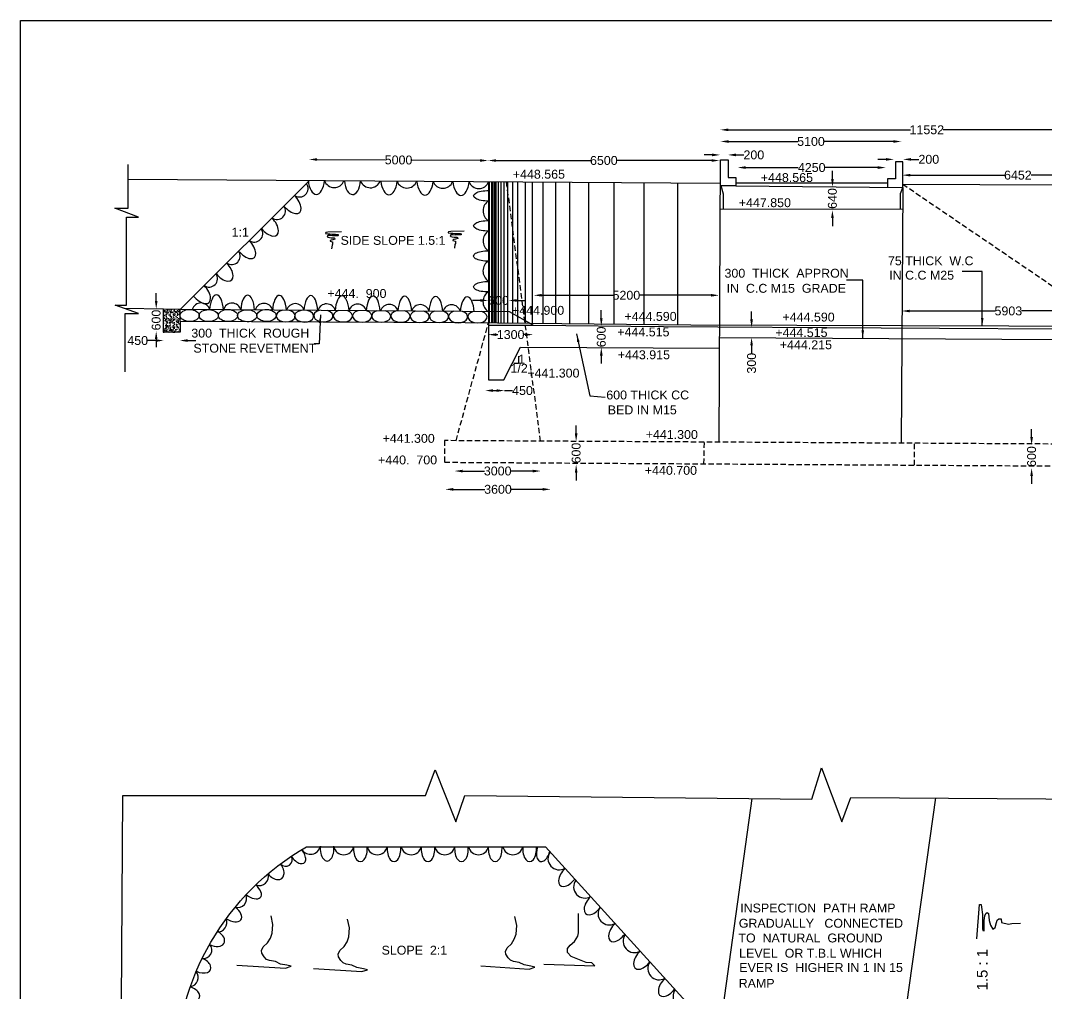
# Model space of a CAD drawing. Header units: millimetres. Extents: x 687 to 122702, y 4423 to 86488.
# Drawn here: x 687 to 29532, y 59125 to 86488 of the extents above; entities that cross this region are included whole.
import ezdxf

# ---------------------------------------------------------------- set-up
doc = ezdxf.new("R2010")
doc.units = ezdxf.units.MM
doc.header["$MEASUREMENT"] = 0
doc.linetypes.add('DASHED', pattern=[0.75, 0.5, -0.25])
for name, color, linetype in [('DIM', 7, 'Continuous'), ('DWG', 7, 'Continuous'), ('TEXT', 7, 'Continuous')]:
    doc.layers.add(name, color=color, linetype=linetype)
doc.styles.get("Standard").update_dxf_attribs({"font": 'arial.ttf'})
doc.dimstyles.new('Civil', dxfattribs={"dimtxt": 250, "dimasz": 225, "dimexe": 0.1, "dimexo": 0.0625, "dimgap": 0.09, "dimtad": 0, "dimdec": 0, "dimzin": 12, "dimdsep": 46, "dimtxsty": 'Standard', "dimcen": 0.1, "dimse1": 1, "dimse2": 1, "dimadec": 0, "dimazin": 2, "dimtfac": 1, "dimtdec": 0, "dimtofl": 0, "dimtmove": 0, "dimatfit": 3, "dimfxl": 1, "dimfrac": 1, "dimtolj": 1, "dimtzin": 0, "dimarcsym": 0})

# ---------------------------------------------------------------- blocks, each defined once
blk = doc.blocks.new('*D2')
at = {"layer": 'Defpoints', "color": 0, "transparency": 16777216}
for p in [(8799, 82613), (13833, 82550), (13834, 82582)]:
    blk.add_point(p, dxfattribs=at)
at = {"layer": 'DIM', "color": 0, "lineweight": -2, "transparency": 16777216}
for p, q in [((9024, 82580), (10943, 82568)), ((13608, 82551), (11689, 82563))]:
    blk.add_line(p, q, dxfattribs=at)
at = {"layer": 'DIM', "color": 0, "transparency": 16777216}
for points in [[(9024, 82617), (9024, 82542), (8799, 82581)], [(13609, 82589), (13608, 82514), (13833, 82550)]]:
    blk.add_solid(points, dxfattribs=at)
at = {"layer": 'DIM', "color": 0, "transparency": 16777216, "insert": (11316, 82565), "char_height": 250, "attachment_point": 5, "rotation": 359.6422}
blk.add_mtext('\\A1;5000', dxfattribs=at)
blk = doc.blocks.new('*D3')
at = {"layer": 'Defpoints', "color": 0, "transparency": 16777216}
for p in [(13833, 82550), (20340, 82551), (20340, 82550)]:
    blk.add_point(p, dxfattribs=at)
at = {"layer": 'DIM', "color": 0, "lineweight": -2, "transparency": 16777216}
for p, q in [((14058, 82551), (16713, 82551)), ((20115, 82551), (17460, 82551))]:
    blk.add_line(p, q, dxfattribs=at)
at = {"layer": 'DIM', "color": 0, "transparency": 16777216}
for points in [[(14058, 82588), (14058, 82513), (13833, 82551)], [(20115, 82588), (20115, 82513), (20340, 82551)]]:
    blk.add_solid(points, dxfattribs=at)
at = {"layer": 'DIM', "color": 0, "transparency": 16777216, "insert": (17087, 82551), "char_height": 250, "attachment_point": 5}
blk.add_mtext('\\A1;6500', dxfattribs=at)
blk = doc.blocks.new('*D4')
at = {"layer": 'Defpoints', "color": 0, "transparency": 16777216}
for p in [(20368, 83075), (25454, 83086), (25454, 83075)]:
    blk.add_point(p, dxfattribs=at)
at = {"layer": 'DIM', "color": 0, "lineweight": -2, "transparency": 16777216}
for p, q in [((20593, 83086), (22538, 83086)), ((25229, 83086), (23284, 83086))]:
    blk.add_line(p, q, dxfattribs=at)
at = {"layer": 'DIM', "color": 0, "transparency": 16777216}
for points in [[(20593, 83123), (20593, 83048), (20368, 83086)], [(25229, 83123), (25229, 83048), (25454, 83086)]]:
    blk.add_solid(points, dxfattribs=at)
at = {"layer": 'DIM', "color": 0, "transparency": 16777216, "insert": (22911, 83086), "char_height": 250, "attachment_point": 5}
blk.add_mtext('\\A1;5100', dxfattribs=at)
blk = doc.blocks.new('*D5')
at = {"layer": 'Defpoints', "color": 0, "transparency": 16777216}
for p in [(20357, 82572), (20577, 82708), (20577, 82572)]:
    blk.add_point(p, dxfattribs=at)
at = {"layer": 'DIM', "color": 0, "lineweight": -2, "transparency": 16777216}
for p, q in [((20132, 82708), (19907, 82708)), ((20802, 82708), (21027, 82708))]:
    blk.add_line(p, q, dxfattribs=at)
at = {"layer": 'DIM', "color": 0, "transparency": 16777216}
for points in [[(20132, 82746), (20132, 82671), (20357, 82708)], [(20802, 82746), (20802, 82671), (20577, 82708)]]:
    blk.add_solid(points, dxfattribs=at)
at = {"layer": 'DIM', "color": 0, "transparency": 16777216, "insert": (21305, 82708), "char_height": 250, "attachment_point": 5}
blk.add_mtext('\\A1;200', dxfattribs=at)
blk = doc.blocks.new('*D6')
at = {"layer": 'Defpoints', "color": 0, "transparency": 16777216}
for p in [(23514, 81807), (23608, 81807), (23608, 81157)]:
    blk.add_point(p, dxfattribs=at)
at = {"layer": 'DIM', "color": 0, "lineweight": -2, "transparency": 16777216}
for p, q in [((23514, 82032), (23514, 82257)), ((23514, 80932), (23514, 80707))]:
    blk.add_line(p, q, dxfattribs=at)
at = {"layer": 'DIM', "color": 0, "transparency": 16777216}
for points in [[(23477, 82032), (23552, 82032), (23514, 81807)], [(23477, 80932), (23552, 80932), (23514, 81157)]]:
    blk.add_solid(points, dxfattribs=at)
at = {"layer": 'DIM', "color": 0, "transparency": 16777216, "insert": (23514, 81482), "char_height": 250, "attachment_point": 5, "rotation": 90}
blk.add_mtext('\\A1;640', dxfattribs=at)
blk = doc.blocks.new('*D7')
at = {"layer": 'Defpoints', "color": 0, "transparency": 16777216}
for p in [(20850, 82352), (25014, 82352), (25014, 82352)]:
    blk.add_point(p, dxfattribs=at)
at = {"layer": 'DIM', "color": 0, "lineweight": -2, "transparency": 16777216}
for p, q in [((21075, 82352), (22554, 82352)), ((24789, 82352), (23310, 82352))]:
    blk.add_line(p, q, dxfattribs=at)
at = {"layer": 'DIM', "color": 0, "transparency": 16777216}
for points in [[(21075, 82390), (21075, 82315), (20850, 82352)], [(24789, 82390), (24789, 82315), (25014, 82352)]]:
    blk.add_solid(points, dxfattribs=at)
at = {"layer": 'DIM', "color": 0, "transparency": 16777216, "insert": (22932, 82352), "char_height": 250, "attachment_point": 5}
blk.add_mtext('\\A1;4250', dxfattribs=at)
blk = doc.blocks.new('*D8')
at = {"layer": 'Defpoints', "color": 0, "transparency": 16777216}
for p in [(25245, 82520), (25496, 82583), (25496, 82520)]:
    blk.add_point(p, dxfattribs=at)
at = {"layer": 'DIM', "color": 0, "lineweight": -2, "transparency": 16777216}
for p, q in [((25020, 82583), (24795, 82583)), ((25721, 82583), (25946, 82583))]:
    blk.add_line(p, q, dxfattribs=at)
at = {"layer": 'DIM', "color": 0, "transparency": 16777216}
for points in [[(25020, 82620), (25020, 82545), (25245, 82583)], [(25721, 82620), (25721, 82545), (25496, 82583)]]:
    blk.add_solid(points, dxfattribs=at)
at = {"layer": 'DIM', "color": 0, "transparency": 16777216, "insert": (26224, 82583), "char_height": 250, "attachment_point": 5}
blk.add_mtext('\\A1;200', dxfattribs=at)
blk = doc.blocks.new('*D9')
at = {"layer": 'Defpoints', "color": 0, "transparency": 16777216}
for p in [(20362, 83615), (31974, 83615), (31974, 83414)]:
    blk.add_point(p, dxfattribs=at)
at = {"layer": 'DIM', "color": 0, "lineweight": -2, "transparency": 16777216}
for p, q in [((20587, 83414), (25710, 83414)), ((31749, 83414), (26625, 83414))]:
    blk.add_line(p, q, dxfattribs=at)
at = {"layer": 'DIM', "color": 0, "transparency": 16777216}
for points in [[(20587, 83451), (20587, 83376), (20362, 83414)], [(31749, 83451), (31749, 83376), (31974, 83414)]]:
    blk.add_solid(points, dxfattribs=at)
at = {"layer": 'DIM', "color": 0, "transparency": 16777216, "insert": (26168, 83414), "char_height": 250, "attachment_point": 5}
blk.add_mtext('\\A1;11552', dxfattribs=at)
blk = doc.blocks.new('*D10')
at = {"layer": 'Defpoints', "color": 0, "transparency": 16777216}
for p in [(25483, 82174), (31972, 82174), (31972, 82139)]:
    blk.add_point(p, dxfattribs=at)
at = {"layer": 'DIM', "color": 0, "lineweight": -2, "transparency": 16777216}
for p, q in [((25708, 82139), (28355, 82139)), ((31747, 82139), (29100, 82139))]:
    blk.add_line(p, q, dxfattribs=at)
at = {"layer": 'DIM', "color": 0, "transparency": 16777216}
for points in [[(25708, 82176), (25708, 82101), (25483, 82139)], [(31747, 82176), (31747, 82101), (31972, 82139)]]:
    blk.add_solid(points, dxfattribs=at)
at = {"layer": 'DIM', "color": 0, "transparency": 16777216, "insert": (28728, 82139), "char_height": 250, "attachment_point": 5}
blk.add_mtext('\\A1;6452', dxfattribs=at)
blk = doc.blocks.new('*D56')
at = {"layer": 'Defpoints', "color": 0, "transparency": 16777216}
for p in [(29114, 74547), (29239, 74547), (29239, 73906)]:
    blk.add_point(p, dxfattribs=at)
at = {"layer": 'DIM', "color": 0, "lineweight": -2, "transparency": 16777216}
for p, q in [((29114, 74772), (29114, 74997)), ((29114, 73681), (29114, 73456))]:
    blk.add_line(p, q, dxfattribs=at)
at = {"layer": 'DIM', "color": 0, "transparency": 16777216}
for points in [[(29077, 74772), (29152, 74772), (29114, 74547)], [(29077, 73681), (29152, 73681), (29114, 73906)]]:
    blk.add_solid(points, dxfattribs=at)
at = {"layer": 'DIM', "color": 0, "transparency": 16777216, "insert": (29114, 74226), "char_height": 250, "attachment_point": 5, "rotation": 90}
blk.add_mtext('\\A1;600', dxfattribs=at)
blk = doc.blocks.new('*D57')
at = {"layer": 'Defpoints', "color": 0, "transparency": 16777216}
for p in [(25465, 78319), (31455, 78319), (31455, 78319)]:
    blk.add_point(p, dxfattribs=at)
at = {"layer": 'DIM', "color": 0, "lineweight": -2, "transparency": 16777216}
for p, q in [((25690, 78319), (28087, 78319)), ((31230, 78319), (28833, 78319))]:
    blk.add_line(p, q, dxfattribs=at)
at = {"layer": 'DIM', "color": 0, "transparency": 16777216}
for points in [[(25690, 78356), (25690, 78281), (25465, 78319)], [(31230, 78356), (31230, 78281), (31455, 78319)]]:
    blk.add_solid(points, dxfattribs=at)
at = {"layer": 'DIM', "color": 0, "transparency": 16777216, "insert": (28460, 78319), "char_height": 250, "attachment_point": 5}
blk.add_mtext('\\A1;5903', dxfattribs=at)
blk = doc.blocks.new('*D58')
at = {"layer": 'Defpoints', "color": 0, "transparency": 16777216}
for p in [(21220, 77855), (21220, 77576), (21241, 77576)]:
    blk.add_point(p, dxfattribs=at)
at = {"layer": 'DIM', "color": 0, "lineweight": -2, "transparency": 16777216}
for p, q in [((21241, 78080), (21241, 78305)), ((21241, 77351), (21241, 77126))]:
    blk.add_line(p, q, dxfattribs=at)
at = {"layer": 'DIM', "color": 0, "transparency": 16777216}
for points in [[(21204, 78080), (21279, 78080), (21241, 77855)], [(21204, 77351), (21279, 77351), (21241, 77576)]]:
    blk.add_solid(points, dxfattribs=at)
at = {"layer": 'DIM', "color": 0, "transparency": 16777216, "insert": (21241, 76850), "char_height": 250, "attachment_point": 5, "rotation": 90}
blk.add_mtext('\\A1;300', dxfattribs=at)
blk = doc.blocks.new('*D59')
at = {"layer": 'Defpoints', "color": 0, "transparency": 16777216}
for p in [(15594, 73303), (12627, 73254), (15594, 73254)]:
    blk.add_point(p, dxfattribs=at)
at = {"layer": 'DIM', "color": 0, "lineweight": -2, "transparency": 16777216}
for p, q in [((12852, 73303), (13738, 73303)), ((15369, 73303), (14484, 73303))]:
    blk.add_line(p, q, dxfattribs=at)
at = {"layer": 'DIM', "color": 0, "transparency": 16777216}
for points in [[(12852, 73341), (12852, 73266), (12627, 73303)], [(15369, 73341), (15369, 73266), (15594, 73303)]]:
    blk.add_solid(points, dxfattribs=at)
at = {"layer": 'DIM', "color": 0, "transparency": 16777216, "insert": (14111, 73303), "char_height": 250, "attachment_point": 5}
blk.add_mtext('\\A1;3600', dxfattribs=at)
blk = doc.blocks.new('*D60')
at = {"layer": 'Defpoints', "color": 0, "transparency": 16777216}
for p in [(12889, 73850), (15316, 73850), (15316, 73818)]:
    blk.add_point(p, dxfattribs=at)
at = {"layer": 'DIM', "color": 0, "lineweight": -2, "transparency": 16777216}
for p, q in [((13114, 73818), (13730, 73818)), ((15091, 73818), (14476, 73818))]:
    blk.add_line(p, q, dxfattribs=at)
at = {"layer": 'DIM', "color": 0, "transparency": 16777216}
for points in [[(13114, 73855), (13114, 73780), (12889, 73818)], [(15091, 73855), (15091, 73780), (15316, 73818)]]:
    blk.add_solid(points, dxfattribs=at)
at = {"layer": 'DIM', "color": 0, "transparency": 16777216, "insert": (14103, 73818), "char_height": 250, "attachment_point": 5}
blk.add_mtext('\\A1;3000', dxfattribs=at)
blk = doc.blocks.new('*D61')
at = {"layer": 'Defpoints', "color": 0, "transparency": 16777216}
for p in [(16309, 74649), (16426, 74649), (16426, 74000)]:
    blk.add_point(p, dxfattribs=at)
at = {"layer": 'DIM', "color": 0, "lineweight": -2, "transparency": 16777216}
for p, q in [((16309, 74874), (16309, 75099)), ((16309, 73775), (16309, 73550))]:
    blk.add_line(p, q, dxfattribs=at)
at = {"layer": 'DIM', "color": 0, "transparency": 16777216}
for points in [[(16272, 74874), (16347, 74874), (16309, 74649)], [(16272, 73775), (16347, 73775), (16309, 74000)]]:
    blk.add_solid(points, dxfattribs=at)
at = {"layer": 'DIM', "color": 0, "transparency": 16777216, "insert": (16309, 74324), "char_height": 250, "attachment_point": 5, "rotation": 90}
blk.add_mtext('\\A1;600', dxfattribs=at)
blk = doc.blocks.new('*D62')
at = {"layer": 'Defpoints', "color": 0, "transparency": 16777216}
for p in [(13749, 76198), (14295, 76198), (14295, 76081)]:
    blk.add_point(p, dxfattribs=at)
at = {"layer": 'DIM', "color": 0, "lineweight": -2, "transparency": 16777216}
for p, q in [((13974, 76081), (14070, 76081)), ((14295, 76081), (14520, 76081))]:
    blk.add_line(p, q, dxfattribs=at)
at = {"layer": 'DIM', "color": 0, "transparency": 16777216}
for points in [[(13974, 76119), (13974, 76044), (13749, 76081)], [(14070, 76119), (14070, 76044), (14295, 76081)]]:
    blk.add_solid(points, dxfattribs=at)
at = {"layer": 'DIM', "color": 0, "transparency": 16777216, "insert": (14801, 76081), "char_height": 250, "attachment_point": 5}
blk.add_mtext('\\A1;450', dxfattribs=at)
blk = doc.blocks.new('*D63')
at = {"layer": 'Defpoints', "color": 0, "transparency": 16777216}
for p in [(20326, 78760), (15115, 78630), (20326, 78630)]:
    blk.add_point(p, dxfattribs=at)
at = {"layer": 'DIM', "color": 0, "lineweight": -2, "transparency": 16777216}
for p, q in [((15340, 78760), (17348, 78760)), ((20101, 78760), (18094, 78760))]:
    blk.add_line(p, q, dxfattribs=at)
at = {"layer": 'DIM', "color": 0, "transparency": 16777216}
for points in [[(15340, 78798), (15340, 78723), (15115, 78760)], [(20101, 78798), (20101, 78723), (20326, 78760)]]:
    blk.add_solid(points, dxfattribs=at)
at = {"layer": 'DIM', "color": 0, "transparency": 16777216, "insert": (17721, 78760), "char_height": 250, "attachment_point": 5}
blk.add_mtext('\\A1;5200', dxfattribs=at)
blk = doc.blocks.new('*D64')
at = {"layer": 'Defpoints', "color": 0, "transparency": 16777216}
for p in [(13836, 77722), (15098, 77722), (15098, 77654)]:
    blk.add_point(p, dxfattribs=at)
at = {"layer": 'DIM', "color": 0, "lineweight": -2, "transparency": 16777216}
for p, q in [((14061, 77654), (14106, 77654)), ((14873, 77654), (14828, 77654))]:
    blk.add_line(p, q, dxfattribs=at)
at = {"layer": 'DIM', "color": 0, "transparency": 16777216}
for points in [[(14061, 77691), (14061, 77616), (13836, 77654)], [(14873, 77691), (14873, 77616), (15098, 77654)]]:
    blk.add_solid(points, dxfattribs=at)
at = {"layer": 'DIM', "color": 0, "transparency": 16777216, "insert": (14467, 77654), "char_height": 250, "attachment_point": 5}
blk.add_mtext('\\A1;1300', dxfattribs=at)
blk = doc.blocks.new('*D65')
at = {"layer": 'Defpoints', "color": 0, "transparency": 16777216}
for p in [(13842, 78582), (14413, 78616), (14413, 78582)]:
    blk.add_point(p, dxfattribs=at)
at = {"layer": 'DIM', "color": 0, "lineweight": -2, "transparency": 16777216}
for p, q in [((13617, 78616), (13392, 78616)), ((14638, 78616), (14863, 78616))]:
    blk.add_line(p, q, dxfattribs=at)
at = {"layer": 'DIM', "color": 0, "transparency": 16777216}
for points in [[(13617, 78653), (13617, 78578), (13842, 78616)], [(14638, 78653), (14638, 78578), (14413, 78616)]]:
    blk.add_solid(points, dxfattribs=at)
at = {"layer": 'DIM', "color": 0, "transparency": 16777216, "insert": (14127, 78616), "char_height": 250, "attachment_point": 5}
blk.add_mtext('\\A1;600', dxfattribs=at)
blk = doc.blocks.new('*D66')
at = {"layer": 'Defpoints', "color": 0, "transparency": 16777216}
for p in [(16998, 77890), (16998, 77291), (17016, 77291)]:
    blk.add_point(p, dxfattribs=at)
at = {"layer": 'DIM', "color": 0, "lineweight": -2, "transparency": 16777216}
for p, q in [((17016, 78115), (17016, 78340)), ((17016, 77066), (17016, 76841))]:
    blk.add_line(p, q, dxfattribs=at)
at = {"layer": 'DIM', "color": 0, "transparency": 16777216}
for points in [[(16979, 78115), (17054, 78115), (17016, 77890)], [(16979, 77066), (17054, 77066), (17016, 77291)]]:
    blk.add_solid(points, dxfattribs=at)
at = {"layer": 'DIM', "color": 0, "transparency": 16777216, "insert": (17016, 77591), "char_height": 250, "attachment_point": 5, "rotation": 90}
blk.add_mtext('\\A1;600', dxfattribs=at)
blk = doc.blocks.new('*D67')
at = {"layer": 'Defpoints', "color": 0, "transparency": 16777216}
for p in [(4713, 77543), (4713, 77487), (5163, 77543)]:
    blk.add_point(p, dxfattribs=at)
at = {"layer": 'DIM', "color": 0, "lineweight": -2, "transparency": 16777216}
for p, q in [((4488, 77487), (4263, 77487)), ((5388, 77487), (5613, 77487))]:
    blk.add_line(p, q, dxfattribs=at)
at = {"layer": 'DIM', "color": 0, "transparency": 16777216}
for points in [[(4488, 77525), (4488, 77450), (4713, 77487)], [(5388, 77525), (5388, 77450), (5163, 77487)]]:
    blk.add_solid(points, dxfattribs=at)
at = {"layer": 'DIM', "color": 0, "transparency": 16777216, "insert": (3982, 77487), "char_height": 250, "attachment_point": 5}
blk.add_mtext('\\A1;450', dxfattribs=at)
blk = doc.blocks.new('*D68')
at = {"layer": 'Defpoints', "color": 0, "transparency": 16777216}
for p in [(4613, 78374), (4502, 77753), (4613, 77753)]:
    blk.add_point(p, dxfattribs=at)
at = {"layer": 'DIM', "color": 0, "lineweight": -2, "transparency": 16777216}
for p, q in [((4502, 78599), (4502, 78824)), ((4502, 77528), (4502, 77303))]:
    blk.add_line(p, q, dxfattribs=at)
at = {"layer": 'DIM', "color": 0, "transparency": 16777216}
for points in [[(4465, 78599), (4540, 78599), (4502, 78374)], [(4465, 77528), (4540, 77528), (4502, 77753)]]:
    blk.add_solid(points, dxfattribs=at)
at = {"layer": 'DIM', "color": 0, "transparency": 16777216, "insert": (4502, 78064), "char_height": 250, "attachment_point": 5, "rotation": 90}
blk.add_mtext('\\A1;600', dxfattribs=at)

msp = doc.modelspace()

# ---------------------------------------------------------------- hatches: boundary and pattern name
at = {"layer": 'DWG'}
h = msp.add_hatch(dxfattribs=at)
h.set_pattern_fill('AR-CONC', color=256, scale=20, style=0)
h.set_pattern_definition([(50, (0, 0), (143.45204, -12.55043), [15, -165]), (355, (0, 0), (-27.75027, 150.43843), [12, -132]), (100.4514, (11.95, -1.05), (115.70188, 137.8879), [12.74804, -140.22842]), (46.1842, (0, 40), (213.4482, -33.1038), [22.5, -247.5]), (96.6356, (17.79, 37.24), (186.93254, 194.8236), [19.12206, -210.3426]), (351.1842, (0, 40), (186.9324, 194.8237), [18, -198]), (21, (20, 30), (119.38141, -80.52378), [15, -165]), (326, (20, 30), (48.66307, 145.03), [12, -132]), (71.4514, (29.95, 23.29), (168.04453, 64.5061), [12.74804, -140.22842]), (37.5, (0, 0), (2.43197, 66.57877), [0, -130.4, 0, -134, 0, -132.5]), (7.5, (0, 0), (52.61391, 78.88234), [0, -76.4, 0, -127.4, 0, -50.5]), (327.5, (-44.6, 0), (106.764487, -4.510974), [0, -50, 0, -156, 0, -207]), (317.5, (-64.6, 0), (116.63723, 20.021), [0, -65, 0, -103.6, 0, -147])])
h.paths.add_polyline_path([(5172.4, 78362.8), (4707.1, 78366.9), (4707.1, 77721.1), (5172.4, 77721.1), (5172.4, 78024.5)])

# ---------------------------------------------------------------- linework, layer by layer
msp.add_lwpolyline([(122702, 4422.8), (687.4, 4422.8), (687.4, 86488.1), (122702, 86488.1)], close=True, dxfattribs=at)
for points in [[(20328.3, 74629.9), (20364.2, 82571.4), (20582.1, 82571.4), (20582.1, 82072.7), (20800, 82072.7), (20800, 81840.9), (20360.9, 81840.9)], [(20800, 81840.9), (25490.5, 81793.4), (25490.5, 82512.2), (25289.1, 82512.2), (25289.1, 82037.8), (25066, 82037.8), (25066, 81797.7)], [(3630.5, 76610.6), (3630.5, 78244.7), (4002, 78244.7), (3348.9, 78484.1), (3666.5, 78484.1), (3666.5, 80962), (4007.8, 80962), (3336.8, 81213.4), (3714.3, 81213.4), (3714.3, 82436.4)], [(20361.1, 81904.1), (3714.3, 82021.4)], [(5172.4, 78362.8), (8812.4, 81985.5)], [(13847.8, 81950), (13847.8, 76384.7), (14276.5, 76384.7), (14747.5, 77304.8), (20340.2, 77269.8)], [(13876.9, 77978.5), (13876.9, 81949.8)], [(13936.3, 77977.9), (13936.3, 81949.4)], [(13974, 77977.6), (13974, 81949.1)], [(14020.6, 77977.1), (14020.6, 81948.8)], [(14062.8, 77976.6), (14062.8, 81948.5)], [(14126, 77976), (14126, 81948.1)], [(14198.2, 77975.3), (14198.2, 81947.5)], [(14282.5, 77974.4), (14282.5, 81947)], [(14384.8, 77973.4), (14384.8, 81946.2)], [(14529.4, 77978.5), (14529.4, 81945.2)], [(14670.8, 77978.5), (14670.8, 81944.2)], [(14882.3, 77978.5), (14882.3, 81942.7)], [(15083.3, 77966.2), (15083.3, 81941.3)], [(15380, 77963.2), (15380, 81939.2)], [(15741.9, 77959.5), (15741.9, 81936.7)], [(16130.3, 77955.5), (16130.3, 81933.9)], [(16665.8, 77950.1), (16665.8, 81930.2)], [(17373.3, 77942.9), (17373.3, 81925.2)], [(25490.5, 81888.8), (31978.6, 81857.1), (31978.6, 77472.6), (34760.8, 77472.6), (47572.3, 77409.6), (58928.8, 77355.4), (68065.4, 77301.5), (68106, 81262.7), (75709.1, 81231.9), (75709.1, 82158.4), (75925.4, 82158.4), (75931.9, 81225.2)], [(18219, 77934.2), (18219, 81919.2)], [(19168.6, 77924.5), (19168.6, 81912.5)], [(20452.7, 81190.8), (20452.7, 81605), (20385.9, 81840.9)], [(25066, 81915.6), (20800, 81915.6)], [(25432.3, 81184.3), (25432.3, 81625), (25490.5, 81793.4)], [(25490.5, 81793.4), (25449, 74601)], [(20357.9, 81190.9), (25487, 81184.3)], [(9707.5, 80545.2), (9330.2, 80537.2), (9266.9, 80524.1), (9259, 80503), (9259, 80497.7), (9277.5, 80495.1), (9330.2, 80484.5), (9388.3, 80484.5), (9443.7, 80479.3), (9491.2, 80476.6), (9541.3, 80476.6), (9591.4, 80474), (9620.5, 80468.7), (9620.5, 80445), (9604.6, 80437.1), (9533.4, 80437.1), (9462.2, 80434.4), (9398.8, 80439.7), (9327.6, 80439.7), (9309.1, 80410.7), (9327.6, 80394.9), (9372.5, 80384.4), (9422.6, 80379.1), (9470.1, 80376.5), (9501.7, 80376.5), (9517.6, 80368.5), (9525.5, 80336.9), (9467.4, 80323.7), (9417.3, 80307.9), (9390.9, 80294.7), (9390.9, 80281.6), (9425.2, 80271), (9459.5, 80265.7), (9462.2, 80239.4), (9462.2, 80197.2), (9449, 80165.6), (9430.5, 80070.7)], [(13161.2, 80564.9), (12783.9, 80557), (12720.6, 80543.8), (12712.7, 80522.8), (12712.7, 80517.5), (12731.2, 80514.8), (12783.9, 80504.3), (12842, 80504.3), (12897.4, 80499), (12944.9, 80496.4), (12995, 80496.4), (13045.1, 80493.8), (13074.2, 80488.5), (13074.2, 80464.8), (13058.3, 80456.9), (12987.1, 80456.9), (12915.9, 80454.2), (12852.5, 80459.5), (12781.3, 80459.5), (12762.8, 80430.5), (12781.3, 80414.7), (12826.2, 80404.1), (12876.3, 80398.9), (12923.8, 80396.2), (12955.4, 80396.2), (12971.3, 80388.3), (12979.2, 80356.7), (12921.1, 80343.5), (12871, 80327.7), (12844.6, 80314.5), (12844.6, 80301.3), (12878.9, 80290.8), (12913.2, 80285.5), (12915.9, 80259.2), (12915.9, 80217), (12902.7, 80185.3), (12884.2, 80090.5)], [(31449.5, 77184.8), (31449.5, 77887.2), (19534.8, 77920.8), (13187.8, 77985.6), (5172.4, 78024.5), (5172.4, 77721.1), (4707.1, 77721.1), (4707.1, 78366.9), (3607.4, 78389.3)], [(5172.4, 78024.5), (5172.4, 78362.8), (4707.1, 78366.9)], [(15101.8, 77919.9), (14435, 78292.5), (5172.4, 78362.8)], [(13847.8, 77920.3), (15101.8, 77919.9), (18765.9, 77880.7), (24881.6, 77847), (31449.5, 77808.4)], [(20341.6, 77577.6), (31449.5, 77506.5)], [(14690.2, 77047.2), (14690.2, 76842.7), (14558.6, 76842.7)], [(3270.6, 19307.5), (3561, 64695.3), (12073.1, 64695.3), (12344.1, 65417.5), (12922.5, 63955), (13175.5, 64695.3), (22932.5, 64587.6), (23203.6, 65472.3), (23781.9, 63955.6), (24034.9, 64641.7), (36371.3, 64550.7)], [(26411.7, 64624.2), (25340.6, 57028.1), (25199.9, 29195.2), (20064.7, 29209.3)], [(20062.6, 28803.7), (20203.8, 57043.2), (21261.9, 64606)], [(8730.5, 63253.5), (15444, 63253.5), (20321.1, 57881.8)], [(27575.9, 60661.8), (27647.4, 61626), (27674.2, 61626), (27692.1, 61626), (27709.9, 61554.6), (27736.7, 61349.2), (27736.7, 61099.3), (27736.7, 60929.6), (27745.7, 60893.9), (27781.4, 60885), (27781.4, 61001.1), (27781.4, 61179.6), (27799.3, 61313.5), (27826.1, 61376), (27861.8, 61402.8), (27906.5, 61376), (27924.4, 61179.6), (27960.1, 61045.7), (28022.7, 60929.6), (28085.2, 60983.2), (28129.9, 61117.1), (28147.8, 61188.5), (28192.4, 61224.2), (28255, 61224.2), (28263.9, 61117.1), (28460.5, 61072.5), (28558.8, 61090.3), (28800.1, 61099.3)], [(6773.1, 59926.2), (8133.9, 59838.5), (8292, 59891.1), (8177.8, 59917.4), (7993.5, 59952.5), (7853, 60022.7), (7686.2, 60049), (7607.1, 60084.1), (7536.9, 60154.3), (7475.4, 60259.5), (7466.7, 60329.7), (7510.6, 60435), (7633.5, 60549), (7712.5, 60680.6), (7765.2, 60820.9), (7782.7, 61066.5), (7730.1, 61312.1)], [(8927.1, 59827.3), (10288, 59739.6), (10446, 59792.2), (10331.9, 59818.5), (10147.5, 59853.6), (10007, 59923.8), (9840.2, 59950.1), (9761.2, 59985.2), (9690.9, 60055.3), (9629.5, 60160.6), (9620.7, 60230.8), (9664.6, 60336), (9787.5, 60450.1), (9866.5, 60581.6), (9919.2, 60722), (9936.8, 60967.6), (9884.1, 61213.2)], [(13631.3, 59901.5), (14992.1, 59813.8), (15150.2, 59866.4), (15036, 59892.7), (14851.7, 59927.8), (14711.2, 59998), (14544.4, 60024.3), (14465.4, 60059.4), (14395.1, 60129.5), (14333.7, 60234.8), (14324.9, 60305), (14368.8, 60410.2), (14491.7, 60524.3), (14570.7, 60655.8), (14623.4, 60796.2), (14641, 61041.8), (14588.3, 61287.4)], [(15404.8, 59945.3), (16835.9, 59901.5), (16748.1, 59989.2), (16590.1, 59998), (16265.2, 60129.5), (16168.6, 60164.6), (16063.3, 60278.7), (16063.3, 60392.7), (16142.3, 60480.4), (16265.2, 60585.7), (16353, 60734.8), (16370.6, 60831.3), (16370.6, 60971.6), (16370.6, 61226), (16370.6, 61375.1)]]:
    msp.add_lwpolyline(points, dxfattribs=at)
at = {"layer": 'DWG', "linetype": 'DASHED', "ltscale": 300}
for points in [[(15309.1, 74658.2), (14353.1, 81946.5)], [(25490.5, 81888.8), (32420.5, 77169.1)], [(12932.4, 74671.6), (13847.8, 77998.5)], [(29806, 74576.4), (12607.1, 74673.4), (12607.1, 74065.5), (29806, 73960.9)], [(19900.4, 74021.2), (19915.1, 74632.2)], [(25817.6, 73985.2), (25818, 74598.9)]]:
    msp.add_lwpolyline(points, dxfattribs=at)
at = {"layer": 'DWG'}
msp.add_lwpolyline([(14830, 28882.5), (14958.5, 50518.9), (8652.2, 50520, -0.5730552), (8730.5, 63253.5, -0.2681102)], format="xyb", dxfattribs=at)
for centre, radius, start, end in [((9506.8, 82083.7), 292.6, 200.23196, 338.96059), ((10523, 82076.6), 292.6, 200.23196, 338.96059), ((11549.6, 82069.3), 292.6, 200.23196, 338.96059), ((12562.1, 82062.2), 292.6, 200.23196, 338.96059), ((13574.6, 82055.1), 292.6, 200.23196, 338.96059), ((8534, 81763.6), 238.8, 234.28771, 35.44044), ((14028.1, 81135.5), 336.2, 121.951, 236.67411), ((7898, 81130.6), 238.8, 234.28771, 35.44044), ((7260.3, 80496), 238.8, 234.28771, 35.44044), ((14028.1, 80290.9), 336.2, 121.951, 236.67411), ((6624.4, 79863), 238.8, 234.28771, 35.44044), ((14025.7, 79442.6), 336.2, 121.951, 236.67411), ((5988.7, 79230.4), 238.8, 234.28771, 35.44044), ((14025.7, 78577.9), 336.2, 121.951, 236.67411), ((5761.3, 78291.7), 254.2, 14.85042, 164.37493), ((6637.1, 78285.1), 254.2, 14.85042, 164.37493), ((7529.5, 78278.3), 254.2, 14.85042, 164.37493), ((8411.1, 78271.6), 254.2, 14.85042, 164.37493), ((9291.4, 78264.9), 254.2, 14.85042, 164.37493), ((10164.3, 78258.3), 254.2, 14.85042, 164.37493), ((11053.4, 78251.6), 254.2, 14.85042, 164.37493), ((11926.2, 78244.9), 254.2, 14.85042, 164.37493), ((12809.7, 78238.2), 254.2, 14.85042, 164.37493), ((8837.5, 63327.8), 286.1, 212.52015, 348.22705), ((9773.1, 63311.8), 286.1, 191.77295, 348.22705), ((10718.5, 63311.8), 286.1, 191.77295, 348.22705), ((11673.7, 63311.8), 286.1, 191.77295, 348.22705), ((12615.4, 63311.8), 286.1, 191.77295, 348.22705), ((13562.8, 63311.8), 286.1, 191.77295, 348.22705), ((14529.6, 63311.8), 286.1, 191.77295, 348.22705), ((8141, 62893.4), 189.7, 220.78767, 29.9638), ((15834.6, 62920.8), 318.2, 144.13673, 300.33819), ((7412.5, 62410.7), 247.7, 245.48964, 18.68416), ((16555.9, 62126.4), 318.2, 144.13673, 300.33819), ((6784.3, 61804), 260.7, 256.23764, 21.30932), ((17242.5, 61370.2), 318.2, 144.13673, 300.33819), ((6211.1, 61129.1), 279.9, 270.08056, 20.96262), ((17947.7, 60593.5), 318.2, 144.13673, 300.33819), ((5831.9, 60343), 234.3, 261.13153, 43.20688), ((18643.2, 59827.4), 318.2, 144.13673, 300.33819), ((5421.8, 59575.7), 260.9, 279.03978, 38.60753), ((19350.3, 59048.7), 318.2, 144.13673, 300.33819)]:
    msp.add_arc(centre, radius, start, end, dxfattribs=at)
for centre, major_axis, ratio, start_param, end_param in [((9004.3, 82080.9), (0, -481.5), 0.4836068, 4.911338, 7.6482172), ((10020.5, 82073.8), (0, -481.5), 0.4836068, 4.911338, 7.6482172), ((11047.1, 82066.5), (0, -481.5), 0.4836068, 4.911338, 7.6482172), ((12059.5, 82059.4), (0, -481.5), 0.4836068, 4.911338, 7.6482172), ((13072.1, 82052.3), (0, -481.5), 0.4836068, 4.911338, 7.6482172), ((8261, 81401.6), (271.2, -314.2), 0.5105564, 4.6883769, 7.9505759), ((7625.1, 80768.6), (271.2, -314.2), 0.5105564, 4.6883769, 7.9505759), ((6987.4, 80133.9), (271.2, -314.2), 0.5105564, 4.6883769, 7.9505759), ((6351.4, 79501), (271.2, -314.2), 0.5105564, 4.6883769, 7.9505759), ((5715.8, 78868.3), (271.2, -314.2), 0.5105564, 4.6883769, 7.9505759), ((6198.3, 78270.9), (0, 500.6), 0.3958942, 4.8781609, 7.6821998), ((7074, 78264.3), (0, 500.6), 0.3958942, 4.8781609, 7.6821998), ((7966.5, 78257.5), (0, 500.6), 0.3958942, 4.8781609, 7.6821998), ((8848.1, 78250.8), (0, 500.6), 0.3958942, 4.8781609, 7.6821998), ((9728.4, 78244.1), (0, 500.6), 0.3958942, 4.8781609, 7.6821998), ((10601.3, 78237.5), (0, 500.6), 0.3958942, 4.8781609, 7.6821998), ((11490.4, 78230.8), (0, 500.6), 0.3958942, 4.8781609, 7.6821998), ((12363.2, 78224.1), (0, 500.6), 0.3958942, 4.8781609, 7.6821998), ((13246.7, 78217.4), (0, 500.6), 0.3958942, 4.8781609, 7.6821998), ((8144.2, 78178.9), (-270, 4.4), 0.625045, 5.0231799, 10.7120958), ((8661.2, 78176.3), (-270, 4.4), 0.625045, 5.0505343, 10.6847414), ((9201.9, 78181.1), (-270, 4.4), 0.625045, 5.1877668, 10.5475089), ((9748.2, 78178.4), (-270, 4.4), 0.625045, 5.1877668, 10.5475089), ((10291.8, 78175.8), (-270, 4.4), 0.625045, 5.1877668, 10.5475089), ((10830.8, 78173.2), (-270, 4.4), 0.625045, 5.1877668, 10.5475089), ((11371, 78170.6), (-270, 4.4), 0.625045, 5.1877668, 10.5475089), ((11911.8, 78163), (-270, 4.4), 0.625045, 5.1877668, 10.5475089), ((12454.4, 78163), (-270, 4.4), 0.625045, 5.1877668, 10.5475089), ((12989.8, 78157.7), (-270, 4.4), 0.625045, 5.1877668, 10.5475089), ((13535.1, 78152.1), (-270, 4.4), 0.625045, 5.1877668, 10.5475089), ((9307.1, 63205.9), (-1.2, 354.6), 0.5428213, 1.3888788, 4.8906235), ((10242.7, 63189.9), (-1.2, 354.6), 0.5428213, 1.3888788, 4.8906235), ((11188.1, 63189.9), (-1.2, 354.6), 0.5428213, 1.3888788, 4.8906235), ((12143.2, 63189.9), (-1.2, 354.6), 0.5428213, 1.3888788, 4.8906235), ((13085, 63189.9), (-1.2, 354.6), 0.5428213, 1.3888788, 4.8906235), ((14032.3, 63189.9), (-1.2, 354.6), 0.5428213, 1.3888788, 4.8906235), ((14999.1, 63189.9), (-1.2, 354.6), 0.5428213, 1.3888788, 4.8906235), ((15384.8, 63156.3), (78.2, 318.6), 0.5589582, 1.4003364, 4.7369876), ((8479.8, 63033.1), (-185.8, 233), 0.5692799, 1.3213225, 4.8431211), ((7823.8, 62627.8), (-208.5, 267.1), 0.661106, 1.5702862, 4.726679), ((16092.2, 62450.1), (-230.3, -291.3), 0.5500382, 4.4571404, 7.9270637), ((7167, 62043.4), (-269.2, 210.2), 0.5511183, 1.5122912, 4.6435866), ((16813.5, 61655.6), (-230.3, -291.3), 0.5500382, 4.4571404, 7.9270637), ((6593.7, 61392.6), (-292, 193.2), 0.5804855, 1.5394947, 4.6553257), ((6098.3, 60699.5), (-312.8, 161), 0.6200644, 1.5842562, 4.6120145), ((17500.1, 60899.4), (-230.3, -291.3), 0.5500382, 4.4571404, 7.9270637), ((18205.3, 60122.7), (-230.3, -291.3), 0.5500382, 4.4571404, 7.9270637), ((5731.8, 59923.1), (-299.5, 125), 0.6118381, 1.4883276, 4.7538914), ((18900.8, 59356.6), (-230.3, -291.3), 0.5500382, 4.4571404, 7.9270637), ((5397.9, 59107.2), (-326.1, 94.7), 0.6181377, 1.546823, 4.7036228)]:
    msp.add_ellipse(centre, major_axis=major_axis, ratio=ratio, start_param=start_param, end_param=end_param, dxfattribs=at)
at = {"layer": 'DWG', "extrusion": (0, 0, -1)}
for centre in [(13820.6, 81558.2), (13820.6, 80713.6), (13818.2, 79865.3), (13818.2, 79000.6)]:
    msp.add_ellipse(centre, major_axis=(-393.8, 0), ratio=0.3711755, start_param=4.6371699, end_param=7.9292007, dxfattribs=at)
at = {"layer": 'DWG'}
for centre in [(5442.3, 78192), (5977.6, 78189.4), (6520.2, 78192), (7060.8, 78184.1), (7603.5, 78192)]:
    msp.add_ellipse(centre, major_axis=(-270, 4.4), ratio=0.625045, dxfattribs=at)

# ---------------------------------------------------------------- texts
at = {"layer": 'TEXT'}
for s, p in [('+448.565', (14528.8, 82040.7)), ('+448.565', (21501.7, 81945.8)), ('+447.850', (20882, 81239.7)), ('1:1', (6622.3, 80412.7)), ('SIDE SLOPE 1.5:1', (9685.3, 80179.8)), ('75 THICK  W.C ', (25075.5, 79605.4)), ('300  THICK  APPRON', (20480.1, 79255.8)), ('IN C.C M25', (25110.6, 79201.2)), ('IN  C.C M15  GRADE', (20538.9, 78831.8)), ('+444.  900', (9316.1, 78687)), ('+444.900', (14506, 78212.3)), ('+444.590', (17667.3, 78042.2)), ('+444.590', (22110.9, 78023.2)), ('300  THICK  ROUGH', (5489.2, 77571.9)), ('+444.515', (17466.4, 77604.5)), ('+444.515', (21910, 77585.5)), ('STONE REVETMENT', (5548, 77147.9)), ('+444.215', (22035.8, 77244.4)), ('1', (14677.8, 76842.3)), ('+443.915', (17480.5, 76962.8)), ('1/2', (14463.3, 76581.8)), ('+441.300', (14936.2, 76447.9)), ('600 THICK CC', (17156.4, 75831.9)), ('BED IN M15', (17197.9, 75412.3)), ('+441.300', (10866.6, 74611.9)), ('+441.300', (18264.6, 74720.4)), ('+440.  700', (10739.9, 74005)), ('+440.700', (18240.7, 73712.3)), ('INSPECTION  PATH RAMP', (20921.7, 61403.7)), ('GRADUALLY   CONNECTED', (20881.3, 60975.1)), ('TO  NATURAL  GROUND', (20871.2, 60561.7)), ('SLOPE  2:1', (10838.3, 60217.8)), ('LEVEL  OR T.B.L WHICH ', (20891.4, 60133.2)), ('EVER IS  HIGHER IN 1 IN 15', (20896.5, 59729.9)), ('RAMP', (20878.5, 59286.3))]:
    msp.add_text(s, height=250, dxfattribs=at).set_placement(p)
msp.add_text('1.5 : 1', height=300, rotation=90, dxfattribs=at).set_placement((27875.7, 59212.5))

# ---------------------------------------------------------------- dimensions: what is measured, and where the dimension line sits
at = {"layer": 'DIM'}
for p1, p2, distance, text, picture, middle in [((20361.6, 83614.8), (31974.3, 83614.8), -201.2, '11552', '*D9', (26167.9, 83413.6)), ((20367.5, 83075.1), (25454.4, 83075.1), 10.5, '5100', '*D4', (22911, 83085.5)), ((20357.1, 82572.1), (20577.3, 82572.1), 136.2, '200', '*D5', (21305.3, 82708.3)), ((8799.2, 82613.2), (13833.6, 82581.8), -32.1, '5000', '*D2', (11316.2, 82565.4)), ((13833.4, 82549.7), (20340.3, 82549.7), 1.1, '6500', '*D3', (17086.8, 82550.8)), ((20850, 82352), (25013.9, 82352), 0, '4250', '*D7', (22931.9, 82352)), ((25244.6, 82519.7), (25496.3, 82519.7), 62.9, '200', '*D8', (26224.3, 82582.6)), ((23608.4, 81157.5), (23608.4, 81807.1), 94.4, '640', '*D6', (23514, 81482.3)), ((25483.4, 82173.8), (31971.9, 82173.8), -35.1, '6452', '*D10', (28727.7, 82138.7)), ((4613.1, 78374.4), (4613.1, 77753.3), -111, '600', '*D68', (4502.1, 78063.8)), ((13841.5, 78581.6), (14413.3, 78581.6), 33.9, '600', '*D65', (14127.4, 78615.5)), ((15115.2, 78630.3), (20326.4, 78630.3), 129.8, '5200', '*D63', (17720.8, 78760.1)), ((25464.7, 78319), (31455.2, 78319), 0, '5903', '*D57', (28459.9, 78319)), ((16998.4, 77890.3), (16998.4, 77291.3), 18, '600', '*D66', (17016.5, 77590.8)), ((21220.1, 77855.3), (21220.1, 77575.9), 21.1, '300', '*D58', (21241.2, 76850.2)), ((13835.9, 77721.8), (15098.4, 77721.8), -67.9, '1300', '*D64', (14467.1, 77654)), ((13749.3, 76198.2), (14295.1, 76198.2), -116.9, '450', '*D62', (14801, 76081.4)), ((16426.2, 73999.5), (16426.2, 74648.7), 117, '600', '*D61', (16309.3, 74324.1)), ((29239.2, 73905.9), (29239.2, 74546.6), 125.1, '600', '*D56', (29114, 74226.3)), ((12889, 73850.4), (15316.4, 73850.4), -32.7, '3000', '*D60', (14102.7, 73817.8)), ((12627.5, 73254.3), (15594.3, 73254.3), 49, '3600', '*D59', (14110.9, 73303.3))]:
    dim = msp.add_aligned_dim(p1=p1, p2=p2, distance=distance, text=text, dimstyle='Civil', dxfattribs=at)
    dim.commit()
    dim.dimension.update_dxf_attribs({"geometry": picture, "text_midpoint": middle})
dim = msp.add_aligned_dim(p1=(5162.7, 77542.6), p2=(4713.1, 77542.6), distance=55.5, dimstyle='Civil', dxfattribs=at)
dim.commit()
dim.dimension.update_dxf_attribs({"geometry": '*D67', "text_midpoint": (3982.2, 77487.1)})

# ---------------------------------------------------------------- leaders
at = {"layer": 'DWG'}
for points in [[(27726.9, 77897.7), (27726.9, 79428.3), (27158.1, 79428.3)], [(24366.2, 77551.9), (24366.2, 79189.9), (23907.7, 79189.9)], [(9118.3, 78209.6), (9083.3, 77398.3), (8943.6, 77398.3)], [(16323.5, 77673.3), (16692.1, 75932.7), (17127.8, 75899.3)]]:
    msp.add_leader(points, dimstyle='Civil', override={"dimgap": 0.09, "dimtad": 0}, dxfattribs=at)

doc.saveas('drawing.dxf')
